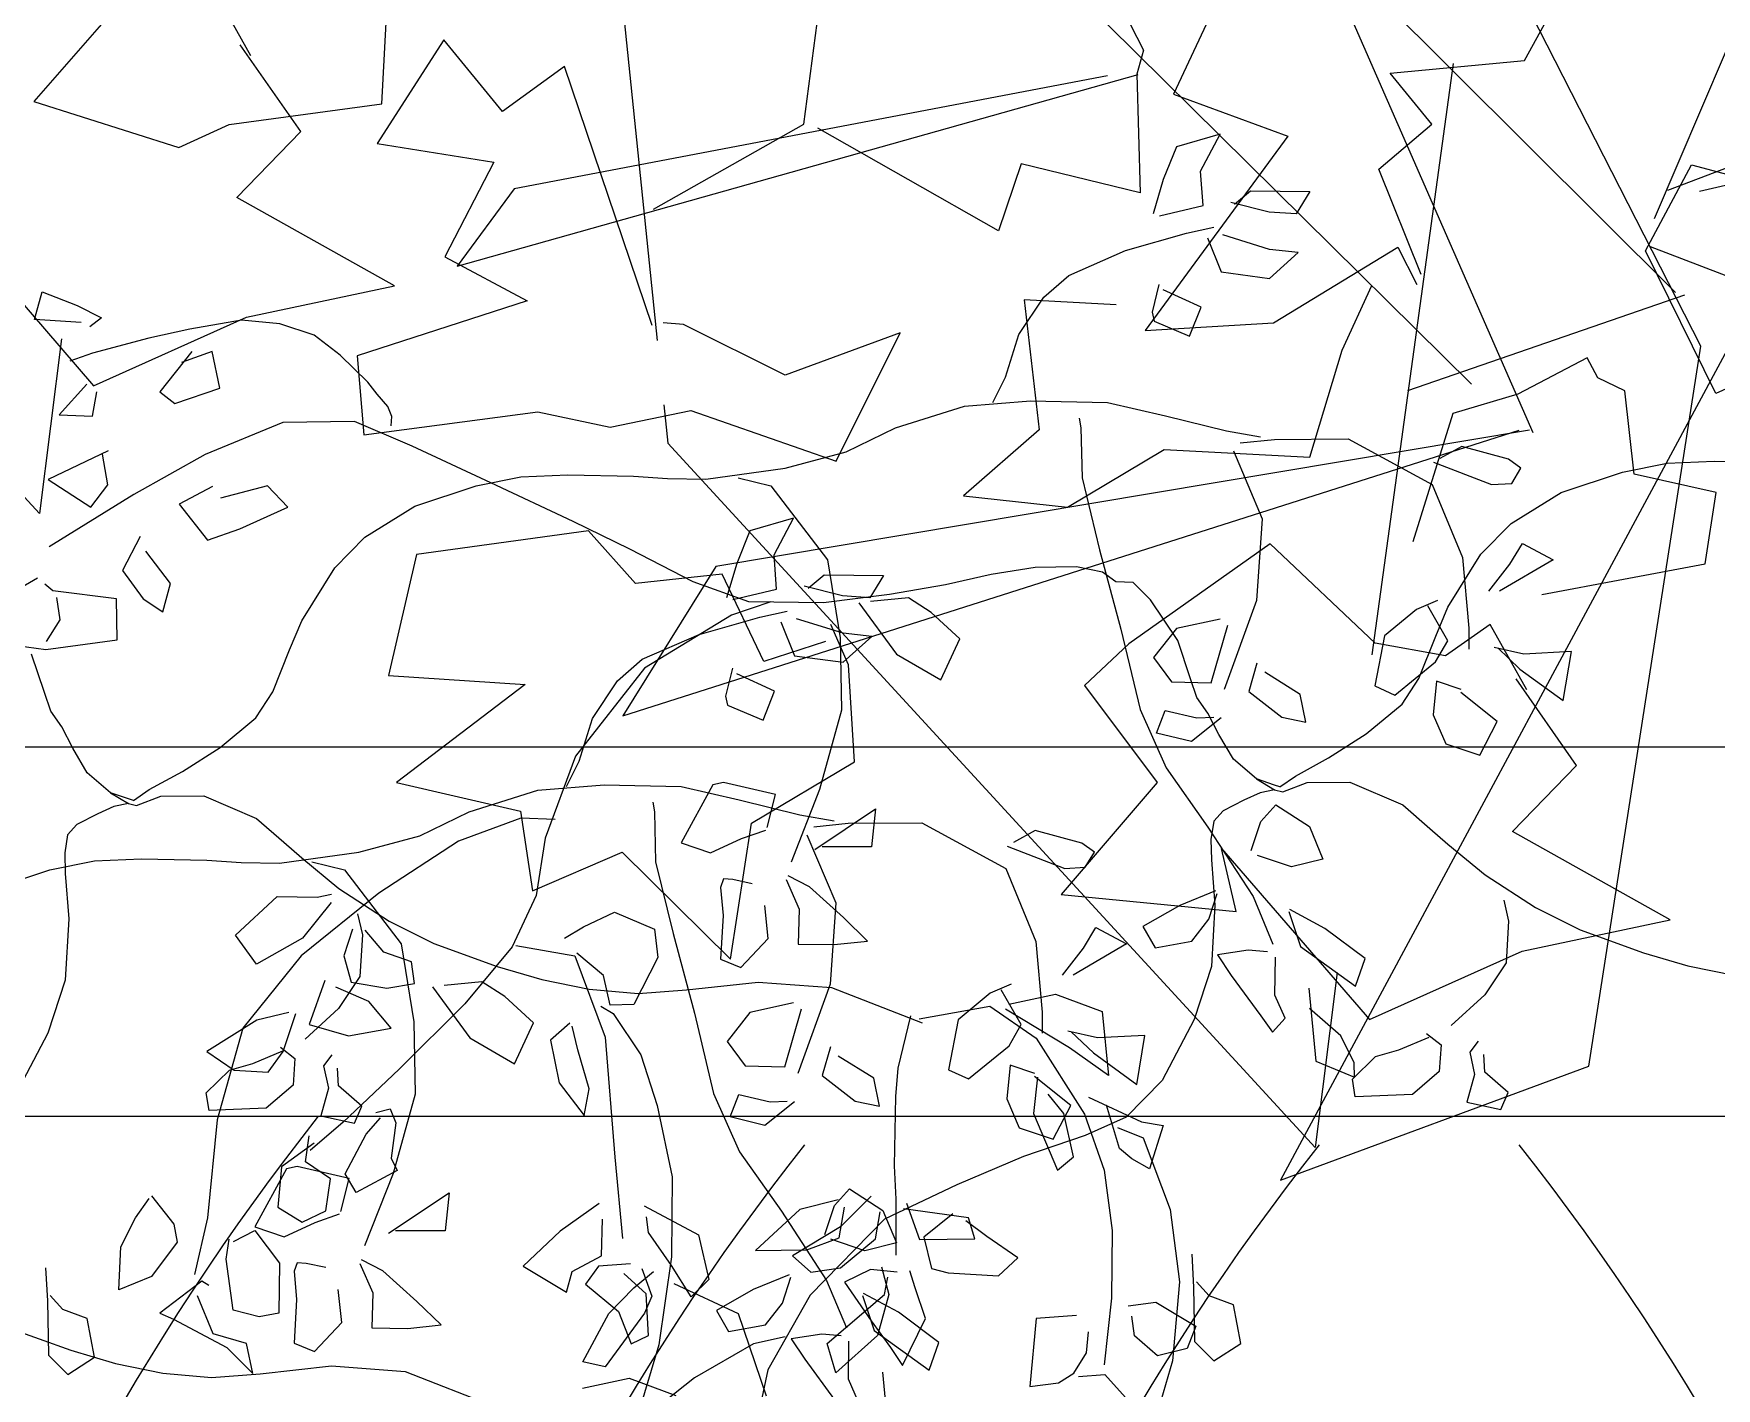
# Model space of a CAD drawing. Extents: x 83.79 to 84.7, y 88.08 to 89.17.
# Drawn here: x 84.0193 to 84.251, y 88.5149 to 88.7015 of the extents above; entities that cross this region are included whole.
import ezdxf

# ---------------------------------------------------------------- set-up
doc = ezdxf.new("R2010")
doc.units = 0
doc.header["$LTSCALE"] = 0.02
doc.header["$MEASUREMENT"] = 0
doc.layers.get('0').update_dxf_attribs({"color": 3, "linetype": 'CONTINUOUS'})

msp = doc.modelspace()

# ---------------------------------------------------------------- linework, layer by layer
for p, q in [((84.10041, 88.93274), (84.22575, 88.64651)), ((84.30048, 88.81192), (84.24247, 88.67594)), ((84.10419, 88.76497), (84.21731, 88.65319)), ((83.93086, 88.73238), (84.02004, 88.63537)), ((84.24887, 88.65843), (84.21237, 88.72994)), ((84.24436, 88.67992), (84.37754, 88.73048)), ((84.12533, 88.68898), (84.12995, 88.72419)), ((84.06723, 88.6918), (84.06845, 88.71537)), ((84.22461, 88.69774), (84.23397, 88.71489)), ((84.03706, 88.7125), (84.0193, 88.69211)), ((84.18549, 88.71285), (84.17624, 88.69314)), ((84.09977, 88.71142), (84.10514, 88.65918)), ((84.1656, 88.71195), (84.17211, 88.69918)), ((84.19914, 88.71188), (84.24538, 88.66583)), ((84.37696, 88.70881), (84.24872, 88.67974)), ((84.04918, 88.69839), (84.04413, 88.70738)), ((84.07575, 88.70062), (84.06656, 88.68634)), ((84.08384, 88.69072), (84.07575, 88.70062)), ((84.05605, 88.68796), (84.04772, 88.6999)), ((84.17211, 88.69918), (84.1712, 88.69586)), ((84.09236, 88.69691), (84.08384, 88.69072)), ((84.10446, 88.66125), (84.09236, 88.69691)), ((84.2036, 88.61593), (84.21481, 88.69734)), ((84.20611, 88.69601), (84.22461, 88.69774)), ((84.21183, 88.68898), (84.20611, 88.69601)), ((84.07759, 88.66944), (84.17137, 88.69581)), ((84.16715, 88.69563), (84.08544, 88.6801)), ((84.1712, 88.69586), (84.17168, 88.67954)), ((84.0193, 88.69211), (84.03925, 88.68576)), ((84.04619, 88.68893), (84.06723, 88.6918)), ((84.17624, 88.69314), (84.192, 88.68732)), ((84.03925, 88.68576), (84.04619, 88.68893)), ((84.04723, 88.67889), (84.05605, 88.68796)), ((84.10465, 88.67727), (84.12533, 88.68898)), ((84.15216, 88.67432), (84.12728, 88.68845)), ((84.192, 88.68732), (84.17235, 88.66057)), ((84.18267, 88.6876), (84.17665, 88.68586)), ((84.17999, 88.68254), (84.18267, 88.6876)), ((84.20453, 88.68279), (84.21183, 88.68898)), ((84.06656, 88.68634), (84.08262, 88.68377)), ((84.17665, 88.68586), (84.17484, 88.68138)), ((84.08262, 88.68377), (84.07587, 88.6707)), ((84.15526, 88.68354), (84.15216, 88.67432)), ((84.17168, 88.67954), (84.15526, 88.68354)), ((84.18033, 88.67781), (84.17999, 88.68254)), ((84.21037, 88.66828), (84.20453, 88.68279)), ((84.24127, 88.67153), (84.2476, 88.68339)), ((84.2476, 88.68339), (84.26269, 88.67939)), ((84.08544, 88.6801), (84.07759, 88.66944)), ((84.17484, 88.68138), (84.17344, 88.67664)), ((84.18467, 88.67797), (84.18688, 88.6798)), ((84.18688, 88.6798), (84.19503, 88.67972)), ((84.06895, 88.66673), (84.04723, 88.67889)), ((84.17431, 88.67639), (84.18033, 88.67781)), ((84.18942, 88.67689), (84.18414, 88.67822)), ((84.19503, 88.67972), (84.19316, 88.67664)), ((84.00715, 88.67655), (84.02752, 88.65298)), ((84.19316, 88.67664), (84.18942, 88.67689)), ((84.18093, 88.67332), (84.1828, 88.66867)), ((84.18948, 88.67174), (84.18307, 88.67374)), ((84.07587, 88.6707), (84.08725, 88.66465)), ((84.19343, 88.67133), (84.18948, 88.67174)), ((84.18948, 88.66776), (84.19343, 88.67133)), ((84.19005, 88.66163), (84.20715, 88.67206)), ((84.20715, 88.67206), (84.20976, 88.66692)), ((84.25095, 88.65188), (84.24127, 88.67153)), ((84.24189, 88.67215), (84.36446, 88.62502)), ((84.1828, 88.66867), (84.18948, 88.66776)), ((84.01938, 88.66209), (84.02045, 88.6659)), ((84.02045, 88.6659), (84.02526, 88.664)), ((84.04857, 88.66242), (84.06895, 88.66673)), ((84.17424, 88.66693), (84.17331, 88.66311)), ((84.18006, 88.66377), (84.17484, 88.66618)), ((84.19948, 88.65785), (84.20356, 88.66677)), ((84.02526, 88.664), (84.02861, 88.66234)), ((84.08725, 88.66465), (84.06383, 88.6571)), ((84.15568, 88.6648), (84.15775, 88.6469)), ((84.16834, 88.66412), (84.15568, 88.6648)), ((84.17845, 88.65979), (84.18006, 88.66377)), ((84.24663, 88.66544), (84.20849, 88.65226)), ((84.0258, 88.66167), (84.01938, 88.66209)), ((84.02861, 88.66234), (84.027, 88.66109)), ((84.02752, 88.65298), (84.04857, 88.66242)), ((84.10878, 88.6614), (84.10598, 88.66163)), ((84.12277, 88.65445), (84.10878, 88.6614)), ((84.17235, 88.66057), (84.19005, 88.66163)), ((84.17331, 88.66311), (84.17357, 88.66186)), ((84.17357, 88.66186), (84.17845, 88.65979)), ((84.25512, 88.66276), (84.191, 88.54358)), ((84.02308, 88.65945), (84.02004, 88.63537)), ((84.13859, 88.66027), (84.12277, 88.65445)), ((84.12977, 88.64259), (84.13859, 88.66027)), ((84.04104, 88.65769), (84.03663, 88.65212)), ((84.04385, 88.65769), (84.03964, 88.65619)), ((84.04492, 88.65262), (84.04385, 88.65769)), ((84.06383, 88.6571), (84.06474, 88.64622)), ((84.19504, 88.64312), (84.19948, 88.65785)), ((84.23324, 88.6568), (84.22369, 88.65181)), ((84.2347, 88.65408), (84.23324, 88.6568)), ((84.23345, 88.55929), (84.24887, 88.65843)), ((84.25904, 88.65559), (84.25095, 88.65188)), ((84.0266, 88.6532), (84.02279, 88.64897)), ((84.02734, 88.6488), (84.02794, 88.65212)), ((84.03663, 88.65212), (84.0387, 88.65054)), ((84.0387, 88.65054), (84.04492, 88.65262)), ((84.23841, 88.65226), (84.2347, 88.65408)), ((84.23969, 88.64078), (84.23841, 88.65226)), ((84.10605, 88.65035), (84.10659, 88.64508)), ((84.22369, 88.65181), (84.21475, 88.64916)), ((84.02279, 88.64897), (84.02734, 88.6488)), ((84.06474, 88.64622), (84.08871, 88.64939)), ((84.08871, 88.64939), (84.09868, 88.64727)), ((84.09868, 88.64727), (84.10976, 88.64954)), ((84.10976, 88.64954), (84.12977, 88.64259)), ((84.16326, 88.6485), (84.1635, 88.64717)), ((84.21475, 88.64916), (84.20921, 88.63148)), ((84.10041, 88.6075), (84.22386, 88.64687)), ((84.10659, 88.64508), (84.19577, 88.54808)), ((84.22531, 88.64687), (84.11321, 88.62809)), ((84.15775, 88.6469), (84.14735, 88.63783)), ((84.02954, 88.64399), (84.02125, 88.64008)), ((84.02947, 88.63934), (84.02874, 88.64357)), ((84.16164, 88.63624), (84.17497, 88.64418)), ((84.17497, 88.64418), (84.19504, 88.64312)), ((84.21596, 88.64459), (84.21295, 88.64293)), ((84.22238, 88.64285), (84.21596, 88.64459)), ((84.22411, 88.6416), (84.22238, 88.64285)), ((84.21208, 88.64243), (84.22004, 88.63936)), ((84.22284, 88.63953), (84.22411, 88.6416)), ((84.25101, 88.63828), (84.23969, 88.64078)), ((84.02125, 88.64008), (84.02713, 88.63626)), ((84.02713, 88.63626), (84.02947, 88.63934)), ((84.04391, 88.63909), (84.0393, 88.63668)), ((84.05147, 88.63917), (84.04498, 88.63751)), ((84.05428, 88.63626), (84.05147, 88.63917)), ((84.11631, 88.64028), (84.12078, 88.6392)), ((84.22004, 88.63936), (84.22284, 88.63953)), ((84.24949, 88.62846), (84.25101, 88.63828)), ((84.0393, 88.63668), (84.04318, 88.6317)), ((84.04766, 88.63327), (84.05428, 88.63626)), ((84.14735, 88.63783), (84.16164, 88.63624)), ((84.12393, 88.63473), (84.11792, 88.63299)), ((84.12126, 88.62967), (84.12393, 88.63473)), ((84.03395, 88.6322), (84.03148, 88.62755)), ((84.04318, 88.6317), (84.04766, 88.63327)), ((84.0957, 88.633), (84.07198, 88.62975)), ((84.10215, 88.62574), (84.0957, 88.633)), ((84.11792, 88.63299), (84.11611, 88.62851)), ((84.18957, 88.63118), (84.1701, 88.61743)), ((84.20405, 88.61751), (84.18957, 88.63118)), ((84.22258, 88.6284), (84.22431, 88.63123)), ((84.22431, 88.63123), (84.22853, 88.62898)), ((84.0381, 88.62572), (84.03469, 88.6302)), ((84.07198, 88.62975), (84.06815, 88.61305)), ((84.12159, 88.62494), (84.12126, 88.62967)), ((84.22853, 88.62898), (84.22117, 88.62467)), ((84.01978, 88.62647), (84.01229, 88.62215)), ((84.03148, 88.62755), (84.03435, 88.62364)), ((84.11321, 88.62809), (84.10041, 88.6075)), ((84.11407, 88.62703), (84.10215, 88.62574)), ((84.11985, 88.61501), (84.11407, 88.62703)), ((84.11611, 88.62851), (84.11471, 88.62377)), ((84.12594, 88.6251), (84.12814, 88.62693)), ((84.12814, 88.62693), (84.1363, 88.62685)), ((84.1363, 88.62685), (84.13443, 88.62377)), ((84.2197, 88.62467), (84.22258, 88.6284)), ((84.22698, 88.62423), (84.24949, 88.62846)), ((84.02192, 88.62472), (84.02078, 88.62564)), ((84.03068, 88.62364), (84.02192, 88.62472)), ((84.03703, 88.62182), (84.0381, 88.62572)), ((84.11558, 88.62353), (84.12159, 88.62494)), ((84.13068, 88.62402), (84.1254, 88.62535)), ((84.02239, 88.62381), (84.02286, 88.62074)), ((84.03075, 88.618), (84.03068, 88.62364)), ((84.03435, 88.62364), (84.03703, 88.62182)), ((84.13443, 88.62377), (84.13068, 88.62402)), ((84.13293, 88.62309), (84.13808, 88.61603)), ((84.13975, 88.62375), (84.13453, 88.62325)), ((84.14289, 88.62176), (84.13975, 88.62375)), ((84.20974, 88.62217), (84.20533, 88.61852)), ((84.21262, 88.62342), (84.20974, 88.62217)), ((84.21402, 88.61786), (84.21128, 88.62267)), ((84.02286, 88.62074), (84.02098, 88.61775)), ((84.12219, 88.62045), (84.12407, 88.6158)), ((84.13075, 88.61888), (84.12433, 88.62087)), ((84.13147, 88.61456), (84.12904, 88.62008)), ((84.14683, 88.61811), (84.14289, 88.62176)), ((84.17665, 88.61952), (84.17351, 88.61553)), ((84.18267, 88.62085), (84.17665, 88.61952)), ((84.18146, 88.61205), (84.18374, 88.62002)), ((84.21986, 88.62008), (84.21372, 88.61577)), ((84.22491, 88.61109), (84.21986, 88.62008)), ((84.01423, 88.61758), (84.02092, 88.61667)), ((84.02092, 88.61667), (84.03075, 88.618)), ((84.12831, 88.61773), (84.11985, 88.61501)), ((84.1347, 88.61846), (84.13075, 88.61888)), ((84.13075, 88.61489), (84.1347, 88.61846)), ((84.14423, 88.61246), (84.14683, 88.61811)), ((84.1701, 88.61743), (84.16402, 88.61169)), ((84.20533, 88.61852), (84.20399, 88.61163)), ((84.21372, 88.61577), (84.20405, 88.61751)), ((84.21235, 88.61495), (84.21402, 88.61786)), ((84.12407, 88.6158), (84.13075, 88.61489)), ((84.13808, 88.61603), (84.14423, 88.61246)), ((84.17351, 88.61553), (84.17598, 88.61221)), ((84.20673, 88.61038), (84.21235, 88.61495)), ((84.22452, 88.61603), (84.22044, 88.61694)), ((84.22091, 88.61686), (84.22398, 88.61396)), ((84.23107, 88.61636), (84.22452, 88.61603)), ((84.22993, 88.60964), (84.23107, 88.61636)), ((84.06815, 88.61305), (84.08694, 88.61184)), ((84.11551, 88.61406), (84.11457, 88.61024)), ((84.12132, 88.6109), (84.11611, 88.61331)), ((84.13232, 88.60119), (84.13147, 88.61456)), ((84.18775, 88.61478), (84.18661, 88.61088)), ((84.1937, 88.61047), (84.18882, 88.61354)), ((84.23178, 88.60066), (84.22345, 88.6126)), ((84.22398, 88.61396), (84.22993, 88.60964)), ((84.08694, 88.61184), (84.06924, 88.59832)), ((84.11457, 88.61024), (84.11484, 88.60899)), ((84.11972, 88.60692), (84.12132, 88.6109)), ((84.16402, 88.61169), (84.17399, 88.59832)), ((84.17598, 88.61221), (84.18146, 88.61205)), ((84.18661, 88.61088), (84.19116, 88.60731)), ((84.1945, 88.60665), (84.1937, 88.61047)), ((84.20399, 88.61163), (84.20673, 88.61038)), ((84.21248, 88.61229), (84.21201, 88.60764)), ((84.21589, 88.61113), (84.21248, 88.61229)), ((84.22084, 88.60673), (84.21582, 88.61072)), ((84.11484, 88.60899), (84.11972, 88.60692)), ((84.17391, 88.60515), (84.17511, 88.60823)), ((84.17511, 88.60823), (84.17946, 88.60723)), ((84.1828, 88.60723), (84.17872, 88.60399)), ((84.17946, 88.60723), (84.1818, 88.60731)), ((84.19116, 88.60731), (84.1945, 88.60665)), ((84.21201, 88.60764), (84.21375, 88.60366)), ((84.21843, 88.60208), (84.22084, 88.60673)), ((84.17872, 88.60399), (84.17391, 88.60515)), ((84.21375, 88.60366), (84.21843, 88.60208)), ((84.11815, 88.59273), (84.13232, 88.60119)), ((84.22296, 88.59159), (84.23178, 88.60066)), ((84.06924, 88.59832), (84.08633, 88.59439)), ((84.1128, 88.59801), (84.10846, 88.59004)), ((84.11428, 88.59835), (84.1128, 88.59801)), ((84.12143, 88.59668), (84.11428, 88.59835)), ((84.12029, 88.59212), (84.12143, 88.59668)), ((84.17399, 88.59832), (84.16079, 88.5829)), ((84.08633, 88.59439), (84.08798, 88.58343)), ((84.10453, 88.59563), (84.10477, 88.5943)), ((84.12684, 88.58913), (84.1352, 88.59469)), ((84.1352, 88.59469), (84.13467, 88.58946)), ((84.18828, 88.59295), (84.19035, 88.59527)), ((84.19035, 88.59527), (84.19497, 88.59228)), ((84.11523, 88.57399), (84.11815, 88.59273)), ((84.11675, 88.59062), (84.12009, 88.59179)), ((84.15722, 88.59172), (84.15422, 88.59006)), ((84.16364, 88.58998), (84.15722, 88.59172)), ((84.18694, 88.58896), (84.18828, 88.59295)), ((84.19497, 88.59228), (84.19684, 88.5878)), ((84.10846, 88.59004), (84.11247, 88.58863)), ((84.11247, 88.58863), (84.11675, 88.59062)), ((84.13467, 88.58946), (84.12785, 88.58946)), ((84.15335, 88.58957), (84.1613, 88.58649)), ((84.16538, 88.58874), (84.16364, 88.58998)), ((84.24468, 88.57943), (84.22296, 88.59159)), ((84.05758, 88.58741), (84.06205, 88.58633)), ((84.08798, 88.58343), (84.10033, 88.58872)), ((84.10033, 88.58872), (84.11523, 88.57399)), ((84.16411, 88.58666), (84.16538, 88.58874)), ((84.18288, 88.58925), (84.20325, 88.56568)), ((84.18488, 88.58056), (84.18288, 88.58925)), ((84.19249, 88.58672), (84.18781, 88.5883)), ((84.19684, 88.5878), (84.19249, 88.58672)), ((84.11428, 88.58506), (84.11387, 88.5839)), ((84.11555, 88.58498), (84.11428, 88.58506)), ((84.11822, 88.5844), (84.11555, 88.58498)), ((84.1229, 88.58498), (84.1247, 88.58091)), ((84.12611, 88.58398), (84.12317, 88.58548)), ((84.1613, 88.58649), (84.16411, 88.58666)), ((84.04706, 88.57731), (84.05281, 88.58263)), ((84.05281, 88.58263), (84.05829, 88.58254)), ((84.05829, 88.58254), (84.06029, 88.58296)), ((84.11387, 88.5839), (84.11421, 88.58)), ((84.13079, 88.57975), (84.12611, 88.58398)), ((84.16079, 88.5829), (84.18488, 88.58056)), ((84.18206, 88.5834), (84.17712, 88.58141)), ((84.18113, 88.5795), (84.18227, 88.58307)), ((84.06023, 88.5818), (84.05628, 88.5769)), ((84.06387, 88.58024), (84.06454, 88.57734)), ((84.09499, 88.57847), (84.09927, 88.58047)), ((84.09927, 88.58047), (84.10475, 88.57814)), ((84.12043, 88.57684), (84.11996, 88.58141)), ((84.1247, 88.58091), (84.12457, 88.57609)), ((84.17712, 88.58141), (84.17204, 88.5785)), ((84.19216, 88.58058), (84.19376, 88.57576)), ((84.19711, 88.57825), (84.19229, 88.58083)), ((84.22174, 88.58213), (84.22241, 88.57922)), ((84.06317, 88.57814), (84.06196, 88.57449)), ((84.06751, 88.57499), (84.06491, 88.57798)), ((84.09238, 88.5769), (84.09499, 88.57847)), ((84.10475, 88.57814), (84.10522, 88.57424)), ((84.11421, 88.58), (84.11387, 88.57402)), ((84.13413, 88.57651), (84.13079, 88.57975)), ((84.16384, 88.57553), (84.16558, 88.57836)), ((84.16558, 88.57836), (84.16979, 88.57612)), ((84.17204, 88.5785), (84.17371, 88.57559)), ((84.17879, 88.57651), (84.18113, 88.5795)), ((84.20265, 88.5741), (84.19711, 88.57825)), ((84.2243, 88.57512), (84.24468, 88.57943)), ((84.04993, 88.57333), (84.04706, 88.57731)), ((84.05628, 88.5769), (84.04993, 88.57333)), ((84.11668, 88.57285), (84.12043, 88.57684)), ((84.12457, 88.57609), (84.12952, 88.57601)), ((84.12952, 88.57601), (84.13413, 88.57651)), ((84.16097, 88.5718), (84.16384, 88.57553)), ((84.16979, 88.57612), (84.16244, 88.5718)), ((84.17371, 88.57559), (84.17879, 88.57651)), ((84.19376, 88.57576), (84.20132, 88.57028)), ((84.06196, 88.57449), (84.06297, 88.57084)), ((84.07132, 88.57366), (84.06751, 88.57499)), ((84.07173, 88.57067), (84.07132, 88.57366)), ((84.09773, 88.57175), (84.09405, 88.57482)), ((84.10522, 88.57424), (84.10194, 88.56776)), ((84.11387, 88.57402), (84.11668, 88.57285)), ((84.18654, 88.57526), (84.18233, 88.5746)), ((84.18233, 88.5746), (84.1842, 88.57178)), ((84.18922, 88.57501), (84.18654, 88.57526)), ((84.19022, 88.56904), (84.19029, 88.57427)), ((84.20132, 88.57028), (84.20265, 88.5741)), ((84.20325, 88.56568), (84.2243, 88.57512)), ((84.05936, 88.57108), (84.05722, 88.56502)), ((84.06297, 88.57084), (84.06791, 88.57)), ((84.08101, 88.57088), (84.0758, 88.57039)), ((84.08415, 88.56889), (84.08101, 88.57088)), ((84.09867, 88.56768), (84.09773, 88.57175)), ((84.1842, 88.57178), (84.18828, 88.56621)), ((84.19881, 88.57215), (84.19577, 88.54808)), ((84.06544, 88.56818), (84.0609, 88.57017)), ((84.06791, 88.57), (84.07173, 88.57067)), ((84.07419, 88.57022), (84.07934, 88.56316)), ((84.0881, 88.56524), (84.08415, 88.56889)), ((84.15101, 88.56931), (84.1466, 88.56565)), ((84.15388, 88.57055), (84.15101, 88.56931)), ((84.15529, 88.56499), (84.15254, 88.5698)), ((84.15359, 88.56779), (84.16, 88.5692)), ((84.16, 88.5692), (84.16642, 88.56679)), ((84.19162, 88.56588), (84.19022, 88.56904)), ((84.1949, 88.57003), (84.19584, 88.55998)), ((84.05441, 88.56668), (84.05, 88.5656)), ((84.05361, 88.56129), (84.05535, 88.56652)), ((84.06852, 88.56453), (84.06544, 88.56818)), ((84.09739, 88.56754), (84.09906, 88.56654)), ((84.10194, 88.56776), (84.09867, 88.56768)), ((84.09906, 88.56654), (84.1029, 88.56082)), ((84.11792, 88.56665), (84.11477, 88.56266)), ((84.12393, 88.56798), (84.11792, 88.56665)), ((84.12273, 88.55918), (84.125, 88.56715)), ((84.16194, 88.56181), (84.15312, 88.56713)), ((84.16642, 88.56679), (84.16729, 88.55799)), ((84.18828, 88.56621), (84.18989, 88.56397)), ((84.19931, 88.56347), (84.19497, 88.56721)), ((84.05, 88.5656), (84.04311, 88.56129)), ((84.05722, 88.56502), (84.06263, 88.56345)), ((84.06263, 88.56345), (84.06852, 88.56453)), ((84.08549, 88.55959), (84.0881, 88.56524)), ((84.09312, 88.56519), (84.09044, 88.56286)), ((84.09419, 88.56154), (84.09345, 88.56477)), ((84.1466, 88.56565), (84.14526, 88.55876)), ((84.15361, 88.56208), (84.15529, 88.56499)), ((84.16578, 88.56316), (84.1617, 88.56408)), ((84.16217, 88.56399), (84.16525, 88.56109)), ((84.18989, 88.56397), (84.19162, 88.56588)), ((84.05324, 88.5619), (84.05524, 88.56032)), ((84.07934, 88.56316), (84.08549, 88.55959)), ((84.09044, 88.56286), (84.09165, 88.55697)), ((84.11477, 88.56266), (84.11725, 88.55934)), ((84.12901, 88.56192), (84.12788, 88.55801)), ((84.148, 88.55752), (84.15361, 88.56208)), ((84.16729, 88.55799), (84.16194, 88.56181)), ((84.17233, 88.56349), (84.16578, 88.56316)), ((84.1712, 88.55677), (84.17233, 88.56349)), ((84.20112, 88.55974), (84.19931, 88.56347)), ((84.2073, 88.56154), (84.21145, 88.56328)), ((84.21111, 88.56378), (84.21312, 88.5622)), ((84.21312, 88.5622), (84.21285, 88.55855)), ((84.2182, 88.5627), (84.21706, 88.5612)), ((84.04311, 88.56129), (84.04686, 88.55871)), ((84.04622, 88.55874), (84.04943, 88.55965)), ((84.04943, 88.55965), (84.05357, 88.5614)), ((84.05154, 88.55846), (84.05361, 88.56129)), ((84.05524, 88.56032), (84.05498, 88.55666)), ((84.06033, 88.56082), (84.05919, 88.55932)), ((84.05919, 88.55932), (84.05986, 88.55625)), ((84.09579, 88.55614), (84.09419, 88.56154)), ((84.11725, 88.55934), (84.12273, 88.55918)), ((84.13496, 88.5576), (84.13008, 88.56067)), ((84.15375, 88.55943), (84.15328, 88.55478)), ((84.15716, 88.55826), (84.15375, 88.55943)), ((84.16525, 88.56109), (84.1712, 88.55677)), ((84.191, 88.54358), (84.23345, 88.55929)), ((84.19584, 88.55998), (84.20118, 88.55774)), ((84.20089, 88.55747), (84.20409, 88.56062)), ((84.20118, 88.55774), (84.20112, 88.55974)), ((84.20409, 88.56062), (84.2073, 88.56154)), ((84.21706, 88.5612), (84.21773, 88.55813)), ((84.21914, 88.55846), (84.219, 88.56087)), ((84.04301, 88.55558), (84.04622, 88.55874)), ((84.04686, 88.55871), (84.05154, 88.55846)), ((84.06126, 88.55658), (84.06113, 88.55899)), ((84.09165, 88.55697), (84.09506, 88.55249)), ((84.12788, 88.55801), (84.13242, 88.55444)), ((84.13577, 88.55378), (84.13496, 88.5576)), ((84.14526, 88.55876), (84.148, 88.55752)), ((84.15753, 88.55774), (84.15699, 88.55276)), ((84.1621, 88.55386), (84.15709, 88.55785)), ((84.20129, 88.55506), (84.20089, 88.55747)), ((84.21285, 88.55855), (84.20917, 88.55539)), ((84.21773, 88.55813), (84.21666, 88.55431)), ((84.22234, 88.55564), (84.21914, 88.55846)), ((84.04341, 88.55318), (84.04301, 88.55558)), ((84.05498, 88.55666), (84.0513, 88.55351)), ((84.05986, 88.55625), (84.05879, 88.55243)), ((84.06447, 88.55376), (84.06126, 88.55658)), ((84.09506, 88.55249), (84.09579, 88.55614)), ((84.11517, 88.55229), (84.11638, 88.55536)), ((84.11638, 88.55536), (84.12072, 88.55436)), ((84.15328, 88.55478), (84.15502, 88.55079)), ((84.16114, 88.55276), (84.159, 88.55542)), ((84.16455, 88.555), (84.17184, 88.5516)), ((84.20917, 88.55539), (84.20129, 88.55506)), ((84.22134, 88.55332), (84.22234, 88.55564)), ((84.0513, 88.55351), (84.04341, 88.55318)), ((84.05879, 88.55243), (84.06347, 88.55143)), ((84.06347, 88.55143), (84.06447, 88.55376)), ((84.06638, 88.5529), (84.06838, 88.5534)), ((84.06838, 88.5534), (84.06912, 88.55149)), ((84.11999, 88.55112), (84.11517, 88.55229)), ((84.12407, 88.55436), (84.11999, 88.55112)), ((84.12072, 88.55436), (84.12306, 88.55444)), ((84.13242, 88.55444), (84.13577, 88.55378)), ((84.15699, 88.55276), (84.16027, 88.54496)), ((84.1597, 88.54921), (84.1621, 88.55386)), ((84.16248, 88.54678), (84.16114, 88.55276)), ((84.16883, 88.54795), (84.16702, 88.55392)), ((84.21666, 88.55431), (84.22134, 88.55332)), ((84.06504, 88.54991), (84.06705, 88.55215)), ((84.06912, 88.55149), (84.06852, 88.54659)), ((84.15502, 88.55079), (84.1597, 88.54921)), ((84.17184, 88.5516), (84.17484, 88.5511)), ((84.17484, 88.5511), (84.17297, 88.54512)), ((84.05789, 88.54867), (84.05341, 88.54543)), ((84.05668, 88.54609), (84.05722, 88.54966)), ((84.06217, 88.54443), (84.06504, 88.54991)), ((84.1705, 88.54653), (84.16883, 88.54795)), ((84.05341, 88.54543), (84.05287, 88.53987)), ((84.05554, 88.54548), (84.05407, 88.54514)), ((84.0627, 88.54382), (84.05554, 88.54548)), ((84.06016, 88.54377), (84.05668, 88.54609)), ((84.06852, 88.54659), (84.06932, 88.54493)), ((84.16027, 88.54496), (84.16248, 88.54678)), ((84.17297, 88.54512), (84.1705, 88.54653)), ((84.05407, 88.54514), (84.04973, 88.53717)), ((84.05949, 88.53937), (84.06016, 88.54377)), ((84.06156, 88.53925), (84.0627, 88.54382)), ((84.0637, 88.54186), (84.06217, 88.54443)), ((84.06932, 88.54493), (84.0637, 88.54186)), ((84.03329, 88.53837), (84.03516, 88.54103)), ((84.03549, 88.54144), (84.03857, 88.53754)), ((84.06811, 88.53626), (84.07647, 88.54182)), ((84.07647, 88.54182), (84.07593, 88.53659)), ((84.13009, 88.54086), (84.12481, 88.53953)), ((84.12955, 88.54008), (84.13162, 88.5424)), ((84.1346, 88.54139), (84.13039, 88.53715)), ((84.13162, 88.5424), (84.13623, 88.53942)), ((84.03128, 88.53439), (84.03329, 88.53837)), ((84.05287, 88.53987), (84.05622, 88.53779)), ((84.05622, 88.53779), (84.05949, 88.53937)), ((84.05801, 88.53775), (84.06136, 88.53892)), ((84.09713, 88.54036), (84.09178, 88.53654)), ((84.10335, 88.54003), (84.11083, 88.53605)), ((84.10395, 88.53638), (84.10368, 88.53854)), ((84.12481, 88.53953), (84.11866, 88.53389)), ((84.12821, 88.53609), (84.12955, 88.54008)), ((84.13022, 88.53563), (84.13096, 88.53987)), ((84.1352, 88.53549), (84.13587, 88.53923)), ((84.13623, 88.53942), (84.1381, 88.53493)), ((84.14804, 88.5384), (84.13908, 88.53964)), ((84.13948, 88.54039), (84.14128, 88.53541)), ((84.14586, 88.53895), (84.14185, 88.53571)), ((84.14891, 88.53549), (84.14804, 88.5384)), ((84.03857, 88.53754), (84.03903, 88.53505)), ((84.04679, 88.53513), (84.04973, 88.53663)), ((84.04973, 88.53717), (84.05374, 88.53576)), ((84.04973, 88.53663), (84.05314, 88.53214)), ((84.05374, 88.53576), (84.05801, 88.53775)), ((84.07593, 88.53659), (84.06911, 88.53659)), ((84.09178, 88.53654), (84.0867, 88.53173)), ((84.09746, 88.53314), (84.0976, 88.5382)), ((84.10709, 88.53181), (84.10395, 88.53638)), ((84.11083, 88.53605), (84.11224, 88.5299)), ((84.13039, 88.53715), (84.12377, 88.53317)), ((84.15055, 88.5358), (84.14767, 88.53796)), ((84.03101, 88.52849), (84.03128, 88.53439)), ((84.03903, 88.53505), (84.03549, 88.53032)), ((84.04579, 88.53272), (84.04619, 88.53546)), ((84.11866, 88.53389), (84.12574, 88.53397)), ((84.12574, 88.53397), (84.13022, 88.53563)), ((84.13376, 88.53385), (84.12908, 88.53543)), ((84.13039, 88.53151), (84.1352, 88.53549)), ((84.1381, 88.53493), (84.13376, 88.53385)), ((84.14128, 88.53541), (84.14891, 88.53549)), ((84.14185, 88.53571), (84.14292, 88.5314)), ((84.15482, 88.53289), (84.15055, 88.5358)), ((84.02088, 88.53151), (84.02115, 88.52694)), ((84.04672, 88.52567), (84.04579, 88.53272)), ((84.05314, 88.53214), (84.05301, 88.52525)), ((84.05554, 88.53219), (84.05514, 88.53103)), ((84.05681, 88.53211), (84.05554, 88.53219)), ((84.05949, 88.53153), (84.05681, 88.53211)), ((84.06417, 88.53211), (84.06597, 88.52804)), ((84.06737, 88.53111), (84.06443, 88.53261)), ((84.0867, 88.53173), (84.09265, 88.52816)), ((84.09345, 88.53098), (84.09746, 88.53314)), ((84.09706, 88.53173), (84.09526, 88.52924)), ((84.10148, 88.53206), (84.09706, 88.53173)), ((84.10304, 88.53142), (84.10438, 88.5276)), ((84.10983, 88.52749), (84.10709, 88.53181)), ((84.12377, 88.53317), (84.12631, 88.53092)), ((84.12631, 88.53092), (84.13039, 88.53151)), ((84.13604, 88.53165), (84.13704, 88.52783)), ((84.15215, 88.5304), (84.15482, 88.53289)), ((84.17876, 88.53339), (84.17902, 88.52882)), ((84.03549, 88.53032), (84.03101, 88.52849)), ((84.04244, 88.52965), (84.03663, 88.52525)), ((84.04338, 88.52907), (84.04244, 88.52965)), ((84.05514, 88.53103), (84.05547, 88.52713)), ((84.07205, 88.52688), (84.06737, 88.53111)), ((84.09265, 88.52816), (84.09345, 88.53098)), ((84.09526, 88.52924), (84.0998, 88.5255)), ((84.10361, 88.52791), (84.10054, 88.53073)), ((84.10191, 88.52877), (84.10465, 88.53101)), ((84.11224, 88.5299), (84.10983, 88.52749)), ((84.12333, 88.53053), (84.11838, 88.52854)), ((84.12239, 88.52663), (84.12353, 88.5302)), ((84.13453, 88.53126), (84.13092, 88.52951)), ((84.13092, 88.52951), (84.1346, 88.5242)), ((84.13821, 88.53092), (84.13453, 88.53126)), ((84.13644, 88.52783), (84.13691, 88.53023)), ((84.14068, 88.52877), (84.13995, 88.53109)), ((84.14292, 88.5314), (84.1452, 88.53081)), ((84.1452, 88.53081), (84.15215, 88.5304)), ((84.18116, 88.52766), (84.17943, 88.52957)), ((84.02115, 88.52694), (84.02128, 88.51947)), ((84.02329, 88.52578), (84.02155, 88.52769)), ((84.04398, 88.52243), (84.04184, 88.52766)), ((84.05547, 88.52713), (84.05514, 88.52115)), ((84.06169, 88.52397), (84.06122, 88.52854)), ((84.06597, 88.52804), (84.06584, 88.52322)), ((84.0754, 88.52364), (84.07205, 88.52688)), ((84.0985, 88.5252), (84.10191, 88.52877)), ((84.10438, 88.5276), (84.10338, 88.52528)), ((84.10395, 88.52218), (84.10361, 88.52791)), ((84.11838, 88.52854), (84.1133, 88.52563)), ((84.12855, 88.5211), (84.13644, 88.52783)), ((84.13343, 88.52771), (84.13503, 88.52289)), ((84.13837, 88.52538), (84.13356, 88.52796)), ((84.13704, 88.52783), (84.1355, 88.52218)), ((84.14209, 88.52453), (84.14068, 88.52877)), ((84.17003, 88.52628), (84.17384, 88.52677)), ((84.17384, 88.52677), (84.17932, 88.52345)), ((84.17902, 88.52882), (84.17916, 88.52135)), ((84.18451, 88.52641), (84.18116, 88.52766)), ((84.02663, 88.52453), (84.02329, 88.52578)), ((84.02763, 88.51922), (84.02663, 88.52453)), ((84.03663, 88.52525), (84.0385, 88.52442)), ((84.05033, 88.52475), (84.04672, 88.52567)), ((84.05301, 88.52525), (84.05033, 88.52475)), ((84.09489, 88.51855), (84.0985, 88.5252)), ((84.10338, 88.52528), (84.09796, 88.51789)), ((84.0998, 88.5255), (84.10154, 88.52102)), ((84.1133, 88.52563), (84.11497, 88.52273)), ((84.12005, 88.52364), (84.12239, 88.52663)), ((84.14392, 88.52123), (84.13837, 88.52538)), ((84.13894, 88.51806), (84.14209, 88.52453)), ((84.15733, 88.52453), (84.15646, 88.51515)), ((84.16288, 88.52495), (84.15733, 88.52453)), ((84.1709, 88.52212), (84.1705, 88.52486)), ((84.18551, 88.5211), (84.18451, 88.52641)), ((84.0385, 88.52442), (84.04585, 88.52052)), ((84.04859, 88.5211), (84.04398, 88.52243)), ((84.05795, 88.51999), (84.06169, 88.52397)), ((84.06584, 88.52322), (84.07078, 88.52314)), ((84.07078, 88.52314), (84.0754, 88.52364)), ((84.10154, 88.52102), (84.10395, 88.52218)), ((84.11497, 88.52273), (84.12005, 88.52364)), ((84.12781, 88.52239), (84.1236, 88.52173)), ((84.13048, 88.52215), (84.12781, 88.52239)), ((84.1355, 88.52218), (84.12975, 88.51703)), ((84.1346, 88.5242), (84.13727, 88.52055)), ((84.13503, 88.52289), (84.14258, 88.51741)), ((84.16428, 88.5198), (84.16455, 88.5227)), ((84.17932, 88.52345), (84.17812, 88.52038)), ((84.04585, 88.52052), (84.04946, 88.51695)), ((84.04946, 88.51695), (84.04859, 88.5211)), ((84.05514, 88.52115), (84.05795, 88.51999)), ((84.1236, 88.52173), (84.12547, 88.51891)), ((84.12975, 88.51703), (84.12855, 88.5211)), ((84.13149, 88.51617), (84.13155, 88.5214)), ((84.13727, 88.52055), (84.13894, 88.51806)), ((84.14258, 88.51741), (84.14392, 88.52123)), ((84.17404, 88.51938), (84.1709, 88.52212)), ((84.17812, 88.52038), (84.17404, 88.51938)), ((84.17916, 88.52135), (84.18183, 88.51869)), ((84.18183, 88.51869), (84.18551, 88.5211)), ((84.02128, 88.51947), (84.02396, 88.51681)), ((84.02396, 88.51681), (84.02763, 88.51922)), ((84.09796, 88.51789), (84.09489, 88.51855)), ((84.12547, 88.51891), (84.12955, 88.51334)), ((84.16254, 88.51698), (84.16428, 88.5198)), ((84.09485, 88.51492), (84.10127, 88.51633)), ((84.10127, 88.51633), (84.10769, 88.51392)), ((84.13289, 88.51301), (84.13149, 88.51617)), ((84.13617, 88.51716), (84.1371, 88.50712)), ((84.15646, 88.51515), (84.1604, 88.51565)), ((84.1604, 88.51565), (84.16254, 88.51698)), ((84.16315, 88.51656), (84.16682, 88.51681)), ((84.16682, 88.51681), (84.16963, 88.51365))]:
    msp.add_line(p, q)
at = {"color": 2}
for p, q in [((84.16965, 88.67158), (84.17803, 88.67399)), ((84.17803, 88.67399), (84.18179, 88.67482)), ((84.16182, 88.66817), (84.16965, 88.67158)), ((84.15839, 88.66518), (84.16182, 88.66817)), ((84.15496, 88.66004), (84.15839, 88.66518)), ((84.04789, 88.662), (84.04079, 88.66076)), ((84.05316, 88.6615), (84.04789, 88.662)), ((84.05788, 88.65993), (84.05316, 88.6615)), ((84.03512, 88.65951), (84.02737, 88.65744)), ((84.04079, 88.66076), (84.03512, 88.65951)), ((84.06147, 88.65719), (84.05788, 88.65993)), ((84.15312, 88.65414), (84.15496, 88.66004)), ((84.02737, 88.65744), (84.02426, 88.65636)), ((84.0653, 88.65345), (84.06147, 88.65719)), ((84.06658, 88.65179), (84.0653, 88.65345)), ((84.15136, 88.65065), (84.15312, 88.65414)), ((84.06802, 88.65013), (84.06658, 88.65179)), ((84.06857, 88.64872), (84.06802, 88.65013)), ((84.13795, 88.64717), (84.14745, 88.65016)), ((84.14745, 88.65016), (84.15655, 88.6509)), ((84.15655, 88.6509), (84.16717, 88.65065)), ((84.16717, 88.65065), (84.17516, 88.64883)), ((84.05356, 88.64789), (84.04286, 88.64349)), ((84.06346, 88.64805), (84.05356, 88.64789)), ((84.07137, 88.64465), (84.06346, 88.64805)), ((84.0685, 88.64747), (84.06857, 88.64872)), ((84.17516, 88.64883), (84.18354, 88.64675)), ((84.13116, 88.64385), (84.13795, 88.64717)), ((84.1635, 88.64717), (84.16366, 88.64028)), ((84.18354, 88.64675), (84.18825, 88.64592)), ((84.18546, 88.64509), (84.19017, 88.64559)), ((84.19017, 88.64559), (84.20031, 88.64567)), ((84.20031, 88.64567), (84.21189, 88.63936)), ((84.04286, 88.64349), (84.03304, 88.63801)), ((84.08223, 88.63958), (84.07137, 88.64465)), ((84.12278, 88.6416), (84.13116, 88.64385)), ((84.1845, 88.64401), (84.18849, 88.63463)), ((84.08022, 88.6392), (84.08637, 88.64044)), ((84.08637, 88.64044), (84.09283, 88.64069)), ((84.09283, 88.64069), (84.10186, 88.64052)), ((84.10186, 88.64052), (84.10657, 88.64019)), ((84.11184, 88.64011), (84.12278, 88.6416)), ((84.22963, 88.63826), (84.23809, 88.64108)), ((84.23809, 88.64108), (84.24424, 88.64232)), ((84.24424, 88.64232), (84.25071, 88.64257)), ((84.25071, 88.64257), (84.25973, 88.64241)), ((84.07175, 88.63637), (84.08022, 88.6392)), ((84.09357, 88.63427), (84.08223, 88.63958)), ((84.10657, 88.64019), (84.11184, 88.64011)), ((84.12078, 88.6392), (84.12861, 88.62898)), ((84.16366, 88.64028), (84.16606, 88.63039)), ((84.21189, 88.63936), (84.21604, 88.62932)), ((84.22276, 88.63402), (84.22963, 88.63826)), ((84.03304, 88.63801), (84.02138, 88.63078)), ((84.06489, 88.63214), (84.07175, 88.63637)), ((84.10139, 88.63045), (84.09357, 88.63427)), ((84.18849, 88.63463), (84.18769, 88.62342)), ((84.21861, 88.62979), (84.22276, 88.63402)), ((84.06074, 88.6279), (84.06489, 88.63214)), ((84.1101, 88.62597), (84.10139, 88.63045)), ((84.12861, 88.62898), (84.13036, 88.61827)), ((84.16606, 88.63039), (84.16901, 88.61944)), ((84.21406, 88.62248), (84.21861, 88.62979)), ((84.21604, 88.62932), (84.21692, 88.6196)), ((84.05618, 88.6206), (84.06074, 88.6279)), ((84.15114, 88.62696), (84.14483, 88.62555)), ((84.15721, 88.62796), (84.15114, 88.62696)), ((84.16288, 88.62804), (84.15721, 88.62796)), ((84.16647, 88.6273), (84.16288, 88.62804)), ((84.16831, 88.62597), (84.16647, 88.6273)), ((84.11776, 88.62323), (84.1101, 88.62597)), ((84.13716, 88.62422), (84.12806, 88.62306)), ((84.14483, 88.62555), (84.13716, 88.62422)), ((84.1707, 88.62588), (84.16831, 88.62597)), ((84.1731, 88.62348), (84.1707, 88.62588)), ((84.1208, 88.62323), (84.11537, 88.6214)), ((84.12806, 88.62306), (84.11776, 88.62323)), ((84.1193, 88.62112), (84.12305, 88.62195)), ((84.17685, 88.61791), (84.1731, 88.62348)), ((84.18769, 88.62342), (84.18322, 88.61113)), ((84.21238, 88.61849), (84.21406, 88.62248)), ((84.05451, 88.61661), (84.05618, 88.6206)), ((84.11537, 88.6214), (84.10339, 88.61409)), ((84.11091, 88.61871), (84.1193, 88.62112)), ((84.21692, 88.6196), (84.21692, 88.6167)), ((84.10309, 88.61531), (84.11091, 88.61871)), ((84.13036, 88.61827), (84.13052, 88.60831)), ((84.16901, 88.61944), (84.17165, 88.60839)), ((84.17861, 88.6126), (84.17685, 88.61791)), ((84.21007, 88.61268), (84.21238, 88.61849)), ((84.02073, 88.61072), (84.01898, 88.61603)), ((84.05219, 88.6108), (84.05451, 88.61661)), ((84.09966, 88.61232), (84.10309, 88.61531)), ((84.10339, 88.61409), (84.09389, 88.60197)), ((84.17948, 88.61003), (84.17861, 88.6126)), ((84.20775, 88.60911), (84.21007, 88.61268)), ((84.02161, 88.60814), (84.02073, 88.61072)), ((84.04988, 88.60723), (84.05219, 88.6108)), ((84.09622, 88.60717), (84.09966, 88.61232)), ((84.02313, 88.60598), (84.02161, 88.60814)), ((84.13052, 88.60831), (84.12749, 88.59735)), ((84.17165, 88.60839), (84.17524, 88.60034)), ((84.181, 88.60787), (84.17948, 88.61003)), ((84.2028, 88.60504), (84.20775, 88.60911)), ((84.02464, 88.60308), (84.02313, 88.60598)), ((84.04493, 88.60316), (84.04988, 88.60723)), ((84.09439, 88.60127), (84.09622, 88.60717)), ((84.18252, 88.60496), (84.181, 88.60787)), ((84.18451, 88.60156), (84.18252, 88.60496)), ((84.19761, 88.60172), (84.2028, 88.60504)), ((84.02664, 88.59967), (84.02464, 88.60308)), ((84.03974, 88.59984), (84.04493, 88.60316)), ((84.09389, 88.60197), (84.08973, 88.59068)), ((84.09263, 88.59779), (84.09439, 88.60127)), ((84.18771, 88.59882), (84.18451, 88.60156)), ((84.19306, 88.59923), (84.19761, 88.60172)), ((84.02983, 88.59693), (84.02664, 88.59967)), ((84.03518, 88.59735), (84.03974, 88.59984)), ((84.17524, 88.60034), (84.18099, 88.5922)), ((84.18771, 88.59882), (84.19018, 88.59732)), ((84.19018, 88.59799), (84.18771, 88.59882)), ((84.1909, 88.59774), (84.19306, 88.59923)), ((84.02983, 88.59693), (84.03231, 88.59544)), ((84.03231, 88.5961), (84.02983, 88.59693)), ((84.03303, 88.59585), (84.03518, 88.59735)), ((84.03343, 88.59519), (84.03678, 88.59644)), ((84.03678, 88.59644), (84.04269, 88.59652)), ((84.04269, 88.59652), (84.04996, 88.59336)), ((84.07922, 88.5943), (84.08872, 88.59729)), ((84.08872, 88.59729), (84.09782, 88.59803)), ((84.09782, 88.59803), (84.10844, 88.59779)), ((84.10844, 88.59779), (84.11642, 88.59596)), ((84.12749, 88.59735), (84.12358, 88.58738)), ((84.18819, 88.59691), (84.18595, 88.59591)), ((84.19018, 88.59732), (84.18819, 88.59691)), ((84.1909, 88.59774), (84.19018, 88.59799)), ((84.19018, 88.59732), (84.1913, 88.59707)), ((84.1913, 88.59707), (84.19466, 88.59832)), ((84.19466, 88.59832), (84.20056, 88.5984)), ((84.20056, 88.5984), (84.20783, 88.59525)), ((84.02808, 88.59403), (84.0252, 88.59253)), ((84.03031, 88.59502), (84.02808, 88.59403)), ((84.03231, 88.59544), (84.03031, 88.59502)), ((84.03303, 88.59585), (84.03231, 88.5961)), ((84.03231, 88.59544), (84.03343, 88.59519)), ((84.07243, 88.59098), (84.07922, 88.5943)), ((84.10477, 88.5943), (84.10493, 88.58741)), ((84.11642, 88.59596), (84.12481, 88.59388)), ((84.18308, 88.59442), (84.1818, 88.593)), ((84.18595, 88.59591), (84.18308, 88.59442)), ((84.20783, 88.59525), (84.21158, 88.59201)), ((84.0252, 88.59253), (84.02393, 88.59112)), ((84.04996, 88.59336), (84.05371, 88.59012)), ((84.08638, 88.59342), (84.07776, 88.59026)), ((84.09109, 88.59325), (84.08638, 88.59342)), ((84.12481, 88.59388), (84.12952, 88.59305)), ((84.12672, 88.59222), (84.13144, 88.59272)), ((84.13144, 88.59272), (84.14158, 88.5928)), ((84.14158, 88.5928), (84.15315, 88.58649)), ((84.18099, 88.5922), (84.18722, 88.58265)), ((84.1818, 88.593), (84.1814, 88.59051)), ((84.21158, 88.59201), (84.21406, 88.58985)), ((84.02393, 88.59112), (84.02353, 88.58863)), ((84.05371, 88.59012), (84.05618, 88.58797)), ((84.06404, 88.58874), (84.07243, 88.59098)), ((84.07776, 88.59026), (84.06682, 88.58312)), ((84.08973, 88.59068), (84.08846, 88.58279)), ((84.12577, 88.59114), (84.12976, 88.58176)), ((84.1814, 88.59051), (84.18148, 88.58769)), ((84.21406, 88.58985), (84.21917, 88.58561)), ((84.02148, 88.58633), (84.02763, 88.58757)), ((84.02353, 88.58863), (84.02361, 88.58581)), ((84.02763, 88.58757), (84.0341, 88.58782)), ((84.0341, 88.58782), (84.04312, 88.58766)), ((84.04312, 88.58766), (84.04784, 88.58732)), ((84.04784, 88.58732), (84.0531, 88.58724)), ((84.0531, 88.58724), (84.06404, 88.58874)), ((84.05618, 88.58797), (84.06129, 88.58373)), ((84.10493, 88.58741), (84.10732, 88.57753)), ((84.18148, 88.58769), (84.18196, 88.58146)), ((84.01302, 88.5835), (84.02148, 88.58633)), ((84.02361, 88.58581), (84.02409, 88.57958)), ((84.06205, 88.58633), (84.06987, 88.57612)), ((84.15315, 88.58649), (84.15731, 88.57645)), ((84.21917, 88.58561), (84.22612, 88.58113)), ((84.06682, 88.58312), (84.05612, 88.57449)), ((84.06129, 88.58373), (84.06824, 88.57925)), ((84.08846, 88.58279), (84.08518, 88.57573)), ((84.18722, 88.58265), (84.18993, 88.57609)), ((84.12976, 88.58176), (84.12896, 88.57055)), ((84.18196, 88.58146), (84.18148, 88.57299)), ((84.22612, 88.58113), (84.23226, 88.57806)), ((84.02409, 88.57958), (84.02361, 88.57111)), ((84.06824, 88.57925), (84.07439, 88.57618)), ((84.22241, 88.57922), (84.22208, 88.57349)), ((84.23226, 88.57806), (84.24097, 88.5749)), ((84.06454, 88.57734), (84.0642, 88.57161)), ((84.06987, 88.57612), (84.07163, 88.5654)), ((84.07439, 88.57618), (84.08309, 88.57302)), ((84.08518, 88.57573), (84.07864, 88.56785)), ((84.08566, 88.5759), (84.09381, 88.57449)), ((84.10732, 88.57753), (84.11028, 88.56657)), ((84.15731, 88.57645), (84.15818, 88.56673)), ((84.05612, 88.57449), (84.04805, 88.56453)), ((84.09381, 88.57449), (84.09796, 88.56328)), ((84.22208, 88.57349), (84.21914, 88.56909)), ((84.24097, 88.5749), (84.24712, 88.57308)), ((84.02361, 88.57111), (84.02121, 88.5638)), ((84.0642, 88.57161), (84.06126, 88.56721)), ((84.08309, 88.57302), (84.08924, 88.57119)), ((84.08924, 88.57119), (84.09579, 88.56987)), ((84.1092, 88.56978), (84.11903, 88.57086)), ((84.11903, 88.57086), (84.12917, 88.57011)), ((84.18148, 88.57299), (84.17909, 88.56569)), ((84.24712, 88.57308), (84.25366, 88.57175)), ((84.09579, 88.56987), (84.1025, 88.56929)), ((84.1025, 88.56929), (84.1092, 88.56978)), ((84.12896, 88.57055), (84.12449, 88.55826)), ((84.12917, 88.57011), (84.14162, 88.56522)), ((84.21914, 88.56909), (84.21452, 88.56486)), ((84.06126, 88.56721), (84.05665, 88.56297)), ((84.07864, 88.56785), (84.06961, 88.55888)), ((84.11028, 88.56657), (84.11291, 88.55552)), ((84.14003, 88.56621), (84.13827, 88.55899)), ((84.14122, 88.5658), (84.15096, 88.56754)), ((84.15096, 88.56754), (84.15735, 88.56314)), ((84.15818, 88.56673), (84.15818, 88.56383)), ((84.04805, 88.56453), (84.04454, 88.5519)), ((84.07163, 88.5654), (84.07179, 88.55544)), ((84.17909, 88.56569), (84.17469, 88.5573)), ((84.02121, 88.5638), (84.01682, 88.55542)), ((84.09796, 88.56328), (84.09932, 88.54676)), ((84.15735, 88.56314), (84.16398, 88.55268)), ((84.1029, 88.56082), (84.10513, 88.55384)), ((84.06961, 88.55888), (84.06187, 88.55157)), ((84.13827, 88.55899), (84.13795, 88.55509)), ((84.17469, 88.5573), (84.16974, 88.55224)), ((84.07179, 88.55544), (84.06876, 88.54448)), ((84.11291, 88.55552), (84.1165, 88.54747)), ((84.13795, 88.55509), (84.13779, 88.54554)), ((84.10513, 88.55384), (84.10721, 88.54404)), ((84.16398, 88.55268), (84.16669, 88.54496)), ((84.04454, 88.5519), (84.04318, 88.53837)), ((84.06187, 88.55157), (84.05732, 88.54767)), ((84.16974, 88.55224), (84.16407, 88.54975)), ((84.16855, 88.55083), (84.17206, 88.54941)), ((84.16407, 88.54975), (84.15561, 88.54684)), ((84.17206, 88.54941), (84.17581, 88.53953)), ((84.09932, 88.54676), (84.10035, 88.53555)), ((84.1165, 88.54747), (84.12225, 88.53933)), ((84.13779, 88.54554), (84.13803, 88.54097)), ((84.15561, 88.54684), (84.14643, 88.54294)), ((84.06876, 88.54448), (84.06484, 88.53452)), ((84.10721, 88.54404), (84.10713, 88.533)), ((84.16669, 88.54496), (84.16781, 88.53665)), ((84.14643, 88.54294), (84.13645, 88.5382)), ((84.13803, 88.54097), (84.13803, 88.53325)), ((84.04318, 88.53837), (84.04143, 88.53057)), ((84.12225, 88.53933), (84.12848, 88.52978)), ((84.17581, 88.53953), (84.17709, 88.52957)), ((84.13645, 88.5382), (84.12623, 88.52774)), ((84.16781, 88.53665), (84.16773, 88.52735)), ((84.10713, 88.533), (84.10537, 88.52088)), ((84.10745, 88.52935), (84.11631, 88.5252)), ((84.12848, 88.52978), (84.1312, 88.52322)), ((84.17709, 88.52957), (84.17613, 88.51869)), ((84.12623, 88.52774), (84.1204, 88.51745)), ((84.16773, 88.52735), (84.16669, 88.51814)), ((84.11631, 88.5252), (84.12014, 88.5139)), ((84.01566, 88.52331), (84.02436, 88.52015)), ((84.02436, 88.52015), (84.03051, 88.51833)), ((84.10537, 88.52088), (84.10234, 88.51075)), ((84.1184, 88.52102), (84.11026, 88.51637)), ((84.12279, 88.52201), (84.1184, 88.52102)), ((84.03051, 88.51833), (84.03706, 88.517)), ((84.05047, 88.51691), (84.06029, 88.51799)), ((84.06029, 88.51799), (84.07043, 88.51725)), ((84.17613, 88.51869), (84.1719, 88.50425)), ((84.03706, 88.517), (84.04376, 88.51642)), ((84.04376, 88.51642), (84.05047, 88.51691)), ((84.07043, 88.51725), (84.08289, 88.51235)), ((84.11026, 88.51637), (84.10315, 88.51072)), ((84.1204, 88.51745), (84.11792, 88.50599))]:
    msp.add_line(p, q, dxfattribs=at)
at = {"color": 1, "linetype": 'Continuous'}
msp.add_lwpolyline([(83.88912, 88.55239), (84.51137, 88.55239), (84.51137, 88.6032), (83.88912, 88.6032)], close=True, dxfattribs=at)
for centre, start, end in [((84.32827, 88.33968), 141.7483, 218.2517), ((84.39522, 88.33574), 141.7483, 218.2517), ((84.46611, 88.33574), 141.7483, 218.2517), ((83.95407, 88.33574), 321.7483, 38.2517)]:
    msp.add_arc(centre, 0.34357, start, end, dxfattribs=at)

doc.saveas('drawing.dxf')
